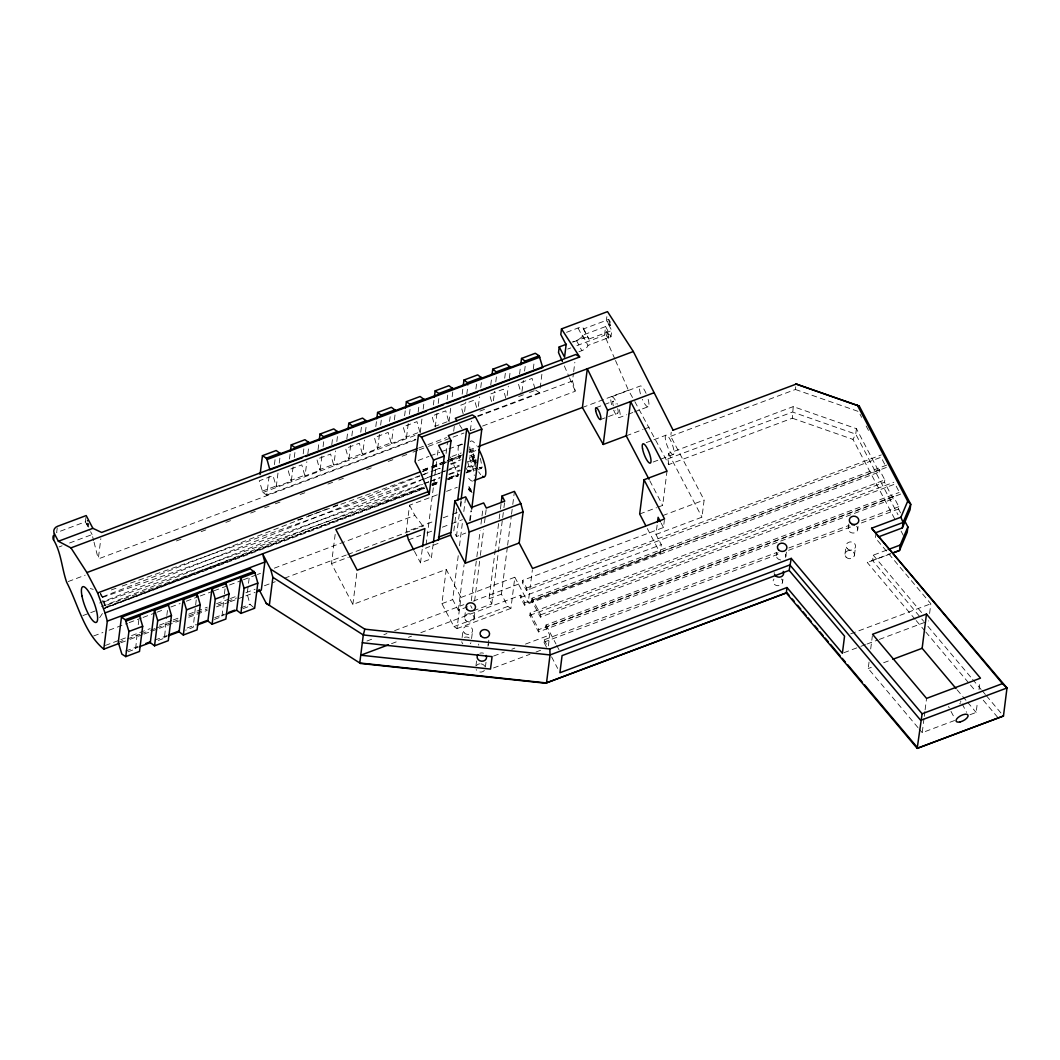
<?xml version="1.0" encoding="UTF-8"?>
<svg xmlns="http://www.w3.org/2000/svg" width="1060" height="1060" viewBox="0 0 1060 1060"><rect width="100%" height="100%" fill="white"/><g stroke="black" fill="none" stroke-linecap="round" stroke-linejoin="round"><path stroke-width="0.75" stroke-dasharray="5 3.75" d="M634.821 401.594L668.82 464.532L792.31 418.197L793.238 406.603L856.427 428.677L879.151 472.044L524.488 605.141L520.473 597.495L520.778 595.163L419.217 633.27M57.24 527.92L56.644 532.584L85.396 521.798L86.191 515.571M415.97 439.701L98.275 558.925L100.832 538.679M127.982 651.82L135.614 648.945L137.456 630.978M138.25 624.684L138.847 619.967M158.298 640.439L164.406 638.146L166.632 617.026M166.831 615.449L167.626 609.169M196.219 599.933L193.185 627.348L185.553 630.21M214.345 619.411L221.977 616.536L224.203 595.415M224.402 593.852L225.594 584.418M249.153 578.283L247.165 593.997L250.054 604.385L254.638 608.255M293.09 466.93L291.301 481.081L276.262 486.725L273.029 475.649L259.276 480.816L262.867 492.555L266.736 495.046L269.121 476.178M274.421 464.651L275.202 458.37M276.262 486.725L278.051 472.575M279.244 463.127L280.039 456.847M289.459 459.007L290.255 452.726M294.282 457.483L295.475 448.049M303.2 453.852L303.995 447.558M321.882 456.118L320.094 470.269L305.055 475.913L306.844 461.762M307.837 453.905L308.831 446.035M318.04 449.771L319.034 441.914M323.075 446.684L324.069 438.827M331.793 444.617L332.787 436.76M350.661 445.319L348.873 459.47L333.834 465.115L335.623 450.964M336.815 441.53L337.61 435.236M346.832 438.973L347.627 432.692M446.233 569.405L441.901 603.657L453.932 626.619L457.006 628.606L460.941 597.469L446.233 569.405L352.861 604.452L331.475 563.642L335.596 531.02M351.854 435.885L352.649 429.591M360.771 432.242L361.566 425.961M379.453 434.52L377.665 448.671L362.626 454.316L364.415 440.165M365.408 432.294L366.402 424.437M352.861 604.452L357.193 570.2M375.81 426.597L376.605 420.317M380.646 425.073L381.441 418.793M389.563 421.443L390.159 416.726M408.233 423.708L406.444 437.859L391.405 443.504L393.194 429.353M394.386 419.919L395.181 413.625M404.602 415.798L405.397 409.505M409.425 414.275L410.22 407.981M418.143 412.208L418.938 405.927M437.276 494.808L409.544 505.209L406.205 531.683L433.938 521.282M420.197 432.705L421.986 418.554M423.178 409.12L423.974 402.826M433.381 404.986L433.977 400.283M435.236 427.061L437.025 412.91M438.217 403.476L439.012 397.182M433.156 544.111L431.301 558.792L420.515 562.847L422.37 548.166M426.093 544.827L436.614 461.643M437.435 455.111L438.257 448.592M447.134 399.832L447.731 395.115M448.976 421.906L450.964 406.179M452.156 396.745L452.752 392.028M446.075 453.494L447.519 442.073M453.68 431.221L454.289 426.372M462.173 394.188L462.968 387.907M464.611 411.545L465.804 402.111M466.798 394.24L467.99 384.807M456.648 508.575L453.759 531.404L456.449 536.545L465.724 533.061M456.449 536.545L459.338 513.716M460.371 505.554L460.994 500.664M460.716 506.773L461.498 500.545M470.362 430.479L471.541 421.138M475.913 389.033L476.708 382.74M467.579 606.823L458.304 610.308L452.686 599.602L458.251 555.572M459.497 545.781L462.584 521.321M463.816 511.529L465.473 498.478M478.365 406.377L479.557 396.943M480.75 387.509L481.545 381.216M468.917 486.381L471.395 493.033L468.52 489.495L469.633 486.103L471.607 491.429M472.257 459.908L473.369 456.529L475.847 463.18L475.132 463.445L472.257 459.908L473.369 456.529M472.111 492.767L469.235 489.216L469.633 486.103M458.304 610.308L464.081 564.649M469.646 520.619L470.878 510.827M470.269 520.486L471.501 510.695M490.753 384.952L491.747 377.095M462.107 637.563L463.087 629.773M464.664 617.317L465.247 612.654M493.403 400.733L494.596 391.299M495.788 381.865L496.583 375.571M471.289 600.768L476.642 558.368M476.854 556.739L480.153 530.649M480.975 524.13L481.796 517.598M482.008 515.968L483.042 507.819M474.602 601.02L480.167 556.99M480.365 555.361L483.665 529.258M484.486 522.739L485.321 516.22M485.52 514.59L486.142 509.688M471.581 638.584L472.561 630.806M474.138 618.351L474.92 612.11M504.706 378.221L505.501 371.941M507.144 395.579L508.336 386.145M509.33 378.274L510.324 370.417M475.94 665.905L476.921 658.114M473.356 610.798L491.76 603.922L489.071 598.781L498.968 520.486M499.167 518.857L500.201 510.695M500.413 509.065L501.035 504.176M519.546 374.154L520.539 366.296M491.76 603.922L502.48 519.095M502.692 517.466L503.725 509.317M503.924 507.687L504.547 502.784M485.414 666.925L486.01 662.261M488.17 645.129L488.965 638.902M521.984 391.511L523.375 380.5M524.567 371.066L525.164 366.349M460.941 597.469L514.855 577.236L510.92 608.374L507.846 606.386L501.433 594.143L507.409 546.841M507.621 545.211L511.331 515.849M511.543 514.219L512.576 506.057M512.775 504.427L514.431 491.376M533.286 368.999L534.28 361.142M477.57 415.944L539.567 392.69L539.964 389.537M540.163 387.973L541.952 373.822M548.378 645.885L549.756 634.993L545.741 627.334L900.404 494.238L895.064 484.036L540.388 617.132L531.709 600.556L886.372 467.447L881.032 457.244L526.356 590.354L522.341 582.695L522.646 580.363L663.467 527.509L664.368 520.38M524.488 605.141L524.779 602.809L520.778 595.163M526.356 590.354L526.648 588.022L522.646 580.363M657.134 525.097L655.954 534.439L661.308 544.641L660.221 553.201L528.225 602.742L532.372 569.909M538.52 631.932L538.825 629.587L893.487 496.491L893.196 498.823L538.52 631.932L529.841 615.343L530.133 613.011L884.795 479.915L879.456 469.712L524.779 602.809M531.709 600.556L532.001 598.224L886.663 465.115M540.388 617.132L540.693 614.8L532.001 598.224M482.565 426.054L575.341 391.233L572.493 380.964L573.473 373.173M573.672 371.623L574.851 362.281M546.549 647.236L543.873 642.135L544.164 639.789L776.476 552.605M545.741 627.334L546.033 625.002L899.158 492.476M614.853 359.022L604.518 335.252L605.618 326.56L582.616 335.198A6.36 2.69 -27.7 0 1 576.468 340.472L572.161 342.089M578.945 351.748L581.821 350.675A6.36 2.69 -27.7 0 0 587.969 345.401L610.971 336.762L611.752 330.534L606.413 320.332L606.956 315.986M668.82 464.532L667.866 458.848L668.555 453.402L793.238 406.603M655.954 534.439L701.972 517.174L704.131 500.042L670.715 436.269L671.232 432.188M658.088 507.104L662.685 505.382L667.018 471.117M670.715 436.269L795.411 389.484L795.755 386.754M776.357 555.361L776.715 552.499M782.585 582.072L782.942 579.21M785.831 556.381L786.374 552.101M856.427 428.677L855.738 434.123L853.008 439.397L894.971 519.453M844.992 554.062L846.079 545.516M848.238 528.37L848.782 524.091M854.479 555.096L855.553 546.536M857.726 529.404L858.083 526.542M879.151 472.044L879.456 469.712M886.73 550.114L873.268 555.162L872.579 560.594L923.658 621.24M876.116 532.57L875.428 538.016L930.826 603.776L929.594 613.501M893.196 498.823L884.504 482.247L884.795 479.915M917.987 727.624L868.233 668.529L869.054 662.01M870.697 648.958L872.353 635.907M900.536 512.868L898.535 509.025L898.84 506.693L893.487 496.491M954.583 720.508L922.226 732.646L924.081 717.965M924.293 716.335L924.903 711.446M925.115 709.816L926.559 698.394M969.979 714.731L976.141 712.413L977.386 702.634M979.029 689.583L980.063 681.421M469.275 452.567L473.383 450.566L474.284 449.149L476.112 450.328L469.05 453.693M466.161 472.853L470.031 470.441L466.784 458.742M478.192 469.355L481.174 468.573L482.075 467.155L480.458 458.622L468.613 462.968M99.64 617.688L103.244 612.269M468.745 451.904L474.284 449.149M469.527 456.038L473.648 454.21L473.383 450.566M469.686 457.509L476.921 454.422M99.64 603.008L419.575 476.178M421.111 475.569L428.81 472.522M434.958 470.07L439.569 468.242M450.341 463.975L461.113 459.709M101.627 606.664L420.86 480.379M422.397 479.783L428.531 477.344M430.068 476.748L439.277 473.104M440.814 472.495L459.232 465.208M102.634 596.807L320.968 511.304M322.505 510.708L327.116 508.893M333.264 506.481L337.875 504.679M422.436 471.567L430.135 468.546M431.672 467.95L440.894 464.333M442.431 463.737L460.875 456.516M103.443 608.599L422.503 484.407M424.053 483.81L428.677 482.008M430.214 481.412L439.463 477.808M448.711 474.217L459.497 470.017M468.03 461.776L474.999 459.099L473.648 454.21M423.059 470.017L449.308 459.974M450.858 459.391L463.207 454.66M424.384 487.057L104.609 608.294L424.437 488.475M432.109 484.128L438.297 481.783M449.109 477.689L458.37 474.164M422.913 469.818L430.651 466.903M432.202 466.32L446.154 461.074M447.704 460.49L461.656 455.243M566.543 332.323L578.044 328.004A6.36 2.69 -27.7 0 1 583.398 328.971L606.413 320.332M607.698 319.603L608.413 319.338M609.818 325.579A3.18 0.808 69.4 0 0 608.957 321.034A3.18 0.808 69.4 0 0 607.499 321.154A3.18 0.808 69.4 0 0 609.818 325.579L610.533 325.301A3.18 0.808 69.4 0 0 609.672 320.756A3.18 0.808 69.4 0 0 608.215 320.889A3.18 0.808 69.4 0 0 610.533 325.301M573.314 341.956L583.371 338.18A6.36 2.69 -27.7 0 1 588.737 339.134L611.752 330.534M606.121 332.058L606.837 331.793M567.709 349.071L570.783 347.918M576.918 345.613L604.518 335.252M608.241 338.034A3.18 0.808 69.4 0 0 607.38 333.489A3.18 0.808 69.4 0 0 605.923 333.608A3.18 0.808 69.4 0 0 608.241 338.034L608.957 337.769A3.18 0.808 69.4 0 0 608.096 333.224A3.18 0.808 69.4 0 0 606.651 333.344A3.18 0.808 69.4 0 0 608.957 337.769M59.082 546.933L62.076 545.807M69.576 542.998L92.087 534.545L93.638 540.64M262.165 491.204L275.905 486.05M304.697 475.238L301.808 464.85L288.068 470.004L290.944 480.405L304.697 475.238L305.055 475.913M333.476 464.439L330.601 454.051L316.847 459.205L319.736 469.593L333.476 464.439L333.834 465.115M362.268 453.64L359.38 443.239L345.639 448.406L348.528 458.794L362.268 453.64L362.626 454.316M391.06 442.828L388.172 432.44L374.418 437.594L377.307 447.996L391.06 442.828L391.405 443.504M419.839 432.029L416.951 421.642L403.211 426.796L406.099 437.184L418.316 432.599M447.095 421.8L434.878 426.385L431.99 415.997L445.743 410.829L448.632 421.231M262.867 492.555L416.328 434.958M479.888 411.108L484.539 409.372M518.645 396.572L523.295 394.824M529.496 392.492L534.147 390.756M266.736 495.046L415.56 439.211M477.954 416.434L572.493 380.964M418.673 448.049L426.425 445.134M427.975 444.551L446.578 437.581M68.171 581.569L85.171 575.183M176.41 540.944L181.048 539.209M201.148 531.656L205.786 529.92M225.886 522.381L230.523 520.632M250.624 513.093L255.261 511.357M264.536 507.873L269.174 506.124M275.361 503.805L279.999 502.069M300.099 494.517L307.837 491.628M327.938 484.075L332.575 482.34M338.763 480.021L343.4 478.272M366.588 469.567L371.238 467.831M388.238 461.444L392.876 459.709M402.164 456.224L406.801 454.488M412.976 452.156L417.627 450.421M419.164 449.837L426.902 446.936M428.439 446.353L464.002 433.01M470.19 430.691L476.377 428.373M418.143 460.464L428.929 456.409M430.466 455.826L439.714 452.368M441.251 451.785L447.413 449.466M448.95 448.897L462.822 443.69M459.868 445.253L462.743 444.167M451.944 456.449L461.153 453.004M468.825 450.116L476.51 447.24M582.404 407.49L628.421 390.226L634.026 400.176M611.686 404.708A11.117 2.849 69.4 0 1 611.766 396.705L640.532 385.919A11.117 2.849 69.4 0 1 646.11 393.419M596.104 407.663L613.356 401.183M600.344 419.614L617.596 413.135M82.958 615.568L89.159 613.25M90.709 612.667L96.91 610.335M106.212 606.85L424.013 487.574M431.764 484.658L437.966 482.34M447.267 478.842L458.119 474.774L450.407 457.032M432.162 485.586L438.35 483.267M447.611 479.796L458.423 475.741L447.532 479.676M613.607 410.114A11.117 2.849 69.4 0 0 619.186 417.627L626.751 414.778M628.262 414.208L632.807 412.512M634.317 411.942L647.938 406.828A11.117 2.849 69.4 0 0 648.031 398.838M446.525 491.337L457.31 487.295M468.52 489.495L469.235 489.216M626.235 435.819L643.102 429.485M644.639 428.916L649.237 427.18M93.638 635.974L102.913 632.502M109.087 630.183L127.624 623.227M129.161 622.644L141.523 618.006M143.06 617.437L155.422 612.799M156.973 612.216L164.684 609.314M170.872 606.996L180.134 603.524M186.308 601.206L198.671 596.568M200.207 595.985L212.57 591.347M214.107 590.764L228.019 585.557M229.556 584.974L241.918 580.337M243.456 579.754L255.818 575.116M257.355 574.533L260.442 573.38M274.341 568.16L414.897 515.412L424.848 528.596M443.173 517.81L450.884 514.922M452.421 514.338L458.583 512.02M105.337 645.447L119.237 640.24M120.787 639.657L125.424 637.921M131.599 635.602L150.136 628.646M159.397 625.161L171.76 620.524M173.297 619.954L179.471 617.635M188.746 614.151L207.27 607.194M216.545 603.723L228.894 599.085M230.444 598.502L236.619 596.184M245.88 592.712L255.155 589.227M264.417 585.756L275.229 581.702M284.504 578.217L346.275 555.029M347.826 554.446L423.51 526.051M646.255 442.616L652.39 440.311M653.927 439.728L666.197 435.13M118.283 642.36L125.954 639.485M127.491 638.915L139.761 634.304M141.298 633.721L148.97 630.846M150.507 630.276L155.105 628.54M156.641 627.971L178.12 619.901M188.865 615.873L207.27 608.97M218.015 604.929L225.687 602.053M227.224 601.484L236.433 598.025M120.76 642.797L128.485 639.909M130.035 639.326L142.384 634.688M143.935 634.105L157.834 628.898M159.371 628.315L179.458 620.776M188.72 617.304L207.256 610.348M216.518 606.863L228.881 602.226M230.417 601.656L244.317 596.435M245.867 595.852L255.129 592.381M331.475 563.642L348.303 557.322M408.484 539.898L420.807 535.274M426.968 532.955L433.129 530.649M442.378 527.178L450.076 524.289M451.626 523.706L462.399 519.665M125.769 651.025L138.038 646.428M154.919 640.094L167.202 635.483M187.143 627.997L196.352 624.539M214.769 617.635L223.965 614.177M240.845 607.844L250.054 604.385M135.269 648.269L138.277 647.143M164.048 637.471L167.056 636.344M221.619 615.86L224.627 614.734M243.124 608.599L250.769 605.737M653.132 462.027L673.073 454.541A10.322 2.637 69.4 0 0 670.278 439.781A10.322 2.637 69.4 0 0 665.548 440.192A10.322 2.637 69.4 0 0 673.073 454.541M438.045 543.449L425.683 548.1L431.301 558.792M667.866 458.848L792.549 412.048L855.738 434.123L897.992 514.749M639.683 514.007L656.551 507.687M662.725 515.584L704.131 500.042M441.901 603.657L452.686 599.602M366.932 641.022L373.093 638.716M383.852 634.675L386.94 633.522M394.625 630.634L463.869 604.65M473.104 601.179L522.341 582.695M489.071 598.781L501.433 594.143M526.648 588.022L881.324 454.912M391.524 643.672L397.672 641.353M408.444 637.312L411.518 636.159M520.473 597.495L661.308 544.641M453.932 626.619L507.846 606.386M457.006 628.606L510.92 608.374M529.841 615.343L884.504 482.247M540.693 614.8L893.805 482.274M493.602 656.06L504.216 652.072M511.808 649.237L514.842 648.097M525.468 644.109L549.756 634.993M788.878 547.954L849.272 525.296M861.661 520.645L898.84 506.693M543.873 642.135L779.285 553.784M788.574 550.299L850.531 527.045M861.369 522.977L898.535 509.025M493.536 667.959L529.96 654.285M536.042 652.006L540.587 650.297M915.138 619.332L867.252 562.476L890.4 553.797M890.533 553.85L867.252 562.476M850.716 633.84L930.826 603.776M843.932 652.708L859.329 646.931M860.879 646.348L865.49 644.612M867.04 644.029L877.812 639.988M879.363 639.405L928.653 620.908M868.233 668.529L871.307 667.376M883.629 662.752L891.327 659.863M422.953 471.25L430.704 468.374M432.255 467.791L446.207 462.61M447.757 462.027L461.709 456.847M424.278 488.249L104.807 605.83L100.395 593.812M432.029 485.387L438.231 483.108M466.148 472.839L476.695 469.739M297.436 519.97L302.1 518.287M308.314 516.034L339.385 504.798M340.936 504.242L429.499 472.217M431.049 471.66L440.377 468.295M451.255 464.359L459.02 461.55M103.986 601.868L423.311 487.229M432.652 483.863L438.88 481.637M449.784 477.716L459.139 474.363M466.917 471.567L477.557 468.387M111.313 589.93L115.991 588.274M122.231 586.048L445.213 471.289M446.777 470.733L459.258 466.294M102.37 597.469L429.326 481.598M430.877 481.041L440.231 477.742M449.572 474.429L460.464 470.56M467.089 467.155L475.662 464.386M469.805 467.248L474.31 465.843M465.671 467.619L467.645 470.653L477.888 467.791M479.067 467.977L482.075 467.155M90.352 588.578L93.24 589.36M795.411 389.484L858.6 411.545L861.621 417.335M792.31 418.197L853.008 439.397M535.697 390.173L539.567 392.69M479.345 467.394L481.174 468.573M467.645 470.653L469.249 471.687M873.268 555.162L922.372 613.448M927.911 626.288L971.543 678.082M972.603 679.354L981.11 689.451M982.183 690.722L985.376 694.512M986.436 695.771L1001.329 713.46M916.198 620.59L924.717 630.7M925.778 631.972L969.41 683.766M970.47 685.025L975.783 691.345M983.243 700.183L998.136 717.872M957.087 689.782L966.614 701.097M967.674 702.356L976.141 712.413M919.046 728.883L922.226 732.646M472.972 459.642L475.847 463.18M459.47 424.742L461.961 428.598M866.166 426.001L869.2 431.791M901.066 531.1L903.358 535.472M962.149 703.906L966.561 712.32M951.005 711.379L954.689 718.388M605.618 326.56L610.971 336.762M668.555 453.402L701.972 517.174M583.305 328.229L588.644 338.405M583.398 328.971L588.737 339.134M582.616 335.198L587.969 345.401M578.044 328.004L583.371 338.18M576.468 340.472L581.821 350.675M649.78 480.736L662.685 505.382M661.175 523.136L663.467 527.509M647.289 528.529L660.221 553.201M546.033 625.002L555.97 643.95M556.725 645.408L559.017 649.78M514.855 577.236L528.225 602.742M530.133 613.011L538.825 629.587M544.164 639.789L547.503 646.176M551.584 656.842L557.639 668.409M406.099 437.184L406.444 437.859M470.667 605.658L472.018 608.228M409.544 505.209L414.897 515.412M377.307 447.996L377.665 448.671M414.5 551.372L420.515 562.847M348.528 458.794L348.873 459.47M319.736 469.593L320.094 470.269M290.944 480.405L291.301 481.081M85.396 521.798L89.861 530.292M90.603 531.709L92.087 534.545M615.502 360.519L628.421 390.226M564.331 365.925L568.862 376.34M569.511 377.837L575.341 391.233M474.999 459.099L476.563 462.716M472.654 456.794L475.132 463.445M534.982 388.821L532.093 378.42L518.353 383.587L521.242 393.975M505.792 398.136L503.315 389.232L489.574 394.386L492.039 403.29M476.589 407.451L474.522 400.031L460.782 405.185L463.671 415.586M94.022 542.163L98.275 558.925M88.629 525.945A3.18 0.808 69.4 0 1 87.384 523.083M472.588 481.108A19.067 4.876 69.4 0 1 467.168 476.165M459.722 458.967A19.067 4.876 69.4 0 1 461.392 445.743M469.447 458.119A19.067 4.876 69.4 0 1 474.284 475.542M484.38 670.476A4.77 4.147 7.2 0 1 476.165 669.589M476.589 665.468A4.77 4.147 7.2 0 1 479.663 663.851M480.909 663.851A4.77 4.147 7.2 0 1 484.804 666.356M781.485 579.012A4.77 4.147 7.2 0 1 781.207 584.603A4.77 4.147 7.2 0 1 774.78 584.643A4.77 4.147 7.2 0 1 773.946 579.051M470.918 642.744A4.77 4.147 7.2 0 1 470.335 643.698M462.796 643.738A4.77 4.147 7.2 0 1 461.762 641.764M464.439 637.365A4.77 4.147 7.2 0 1 470.097 638.637M856.626 526.33A4.77 4.147 7.2 0 1 856.347 531.934A4.77 4.147 7.2 0 1 849.921 531.974A4.77 4.147 7.2 0 1 849.087 526.383M617.649 408.564A6.36 1.63 69.4 0 1 617.794 413.069A6.36 1.63 69.4 0 1 615.078 410.273M613.303 405.755A6.36 1.63 69.4 0 1 613.157 401.263A6.36 1.63 69.4 0 1 615.873 404.046M480.723 474.602A19.067 4.876 69.4 0 1 478.669 471.846M476.55 468.202A19.067 4.876 69.4 0 1 469.673 446.499M470.282 441.662A19.067 4.876 69.4 0 1 476.788 445.876M647.938 406.828A11.117 2.849 69.4 0 1 642.36 399.328M640.439 393.909A11.117 2.849 69.4 0 1 640.532 385.919M619.279 409.624A11.117 2.849 69.4 0 1 619.186 417.627M611.766 396.705A11.117 2.849 69.4 0 1 617.357 404.218M774.237 573.566A4.77 4.147 7.2 0 1 774.184 572.48M478.749 645.195A4.77 4.147 7.2 0 1 478.696 644.109M488.117 644.043A4.77 4.147 7.2 0 1 487.905 646.176M960.678 701.097A6.678 2.822 -27.7 0 1 960.784 701.866M960.466 702.793A6.678 2.822 -27.7 0 1 959.764 703.8M949.31 707.736A6.678 2.822 -27.7 0 1 948.7 706.397M780.663 559.985A4.77 4.147 7.2 0 1 778.04 552.591M785.407 554.247A4.77 4.147 7.2 0 1 785.553 557.428M479.862 653.251A4.77 4.147 7.2 0 1 483.492 653.225M100.501 593.202A10.322 2.637 69.4 0 1 105.364 606.943M88.815 527.032A3.18 0.808 69.4 0 1 86.668 523.349M88.285 523.203A3.18 0.808 69.4 0 1 88.828 524.753M846.092 557.136A4.77 4.147 7.2 0 0 854.201 556.142A4.77 4.147 7.2 0 0 848.914 550.458A4.77 4.147 7.2 0 0 846.092 557.136M847.165 548.59A4.77 4.147 7.2 0 0 855.288 547.596A4.77 4.147 7.2 0 0 850.001 541.912A4.77 4.147 7.2 0 0 847.165 548.59M465.751 620.392A4.77 4.147 7.2 0 0 473.873 619.398A4.77 4.147 7.2 0 0 468.573 613.713A4.77 4.147 7.2 0 0 465.751 620.392M464.174 632.846A4.77 4.147 7.2 0 0 472.296 631.853A4.77 4.147 7.2 0 0 467.009 626.168A4.77 4.147 7.2 0 0 464.174 632.846"/><path stroke-width="1.5" d="M119.224 643.38L103.774 649.184C83.833 632.449 78.188 604.465 66.621 582.152C61.745 568.2 61.268 552.658 53.57 539.845L54.352 533.617A6.36 5.525 7.2 0 1 57.425 526.356L86.191 515.571L92.869 528.317L101.627 532.451L575.832 354.49L579.661 356.981L70.954 547.887L58.366 541.276L54.352 533.617M103.774 649.184L107.312 621.147L105.033 612.932L97.613 592.964L86.907 572.559L70.954 547.887M196.617 596.793L197.014 593.64L212.053 587.995L207.879 621.027L212.106 624.207L225.859 619.053L229.04 593.905L225.793 582.841L240.832 577.197L236.658 610.216L240.898 613.409L254.638 608.255L257.819 583.106L254.93 572.718L250.345 568.849L121.463 617.212L118.283 642.36L121.874 654.113L125.756 656.617L139.496 651.463L142.676 626.314L139.43 615.25L154.482 609.606L157.715 620.67L154.535 645.818L150.308 642.625L154.482 609.606M125.756 656.617L128.922 631.482L125.332 619.729L121.463 617.212M183.261 598.807L179.087 631.826L183.327 635.019L186.507 609.871L183.261 598.807L168.222 604.452L171.455 615.515L168.288 640.664L154.535 645.818M197.014 593.64L200.247 604.717L197.067 629.852L183.327 635.019M212.106 624.207L215.286 599.072L212.053 587.995M240.898 613.409L244.078 588.26L240.832 577.197M260.071 474.522L262.456 455.667L276.196 450.513L280.436 453.693L295.475 448.049L291.248 444.869L290.453 451.149M258.971 589.466L266.259 603.378L269.333 605.366L272.87 577.342L270.591 569.127L262.575 553.81L264.854 562.038L261.303 590.062L256.679 591.798M319.232 440.35L320.027 434.057L333.767 428.902L338.007 432.096L353.046 426.451L348.819 423.258L348.025 429.538M376.803 418.74L377.599 412.459L391.352 407.292L395.579 410.485L410.617 404.841L406.391 401.647L405.596 407.941M364.825 629.176L549.849 648.972L791.237 558.381L789.157 570.386L562.078 655.61L559.918 672.742L786.997 587.518L786.308 592.964L545.529 683.223L360.493 663.441L359.764 663.003L363.302 634.966L364.825 629.176L270.591 569.127M434.375 397.129L435.17 390.849L448.923 385.694L453.15 388.874L468.189 383.23L463.962 380.05L463.366 384.753M422.582 546.536L424.848 528.596L349.826 556.752M429.181 494.344L433.5 460.093L421.496 437.117L418.435 435.13L415.056 461.617L420.409 471.819L429.181 494.344L335.795 529.39L357.193 570.2L450.566 535.154L454.886 500.903L465.671 496.849L471.289 507.568L483.651 502.93L486.341 508.058L504.759 501.155L502.056 496.014L514.431 491.376L520.844 503.619L523.123 511.834L519.188 542.985L532.557 568.491L664.554 518.95L644.016 479.756L667.018 471.117L630.567 401.568L626.235 435.819L649.025 479.292M433.368 542.481L444.286 456.038L438.668 445.333L451.043 440.682L448.34 435.554L466.744 428.637L469.447 433.778L461.193 499.035M438.469 540.189L451.043 440.682M457.682 500.413L466.744 428.637M471.713 509.065L481.81 429.141L475.397 416.898L472.323 414.91L418.435 435.13M519.188 542.985L465.274 563.218L469.209 532.067L466.917 523.852L454.886 500.903M492.145 373.955L492.741 369.238L506.494 364.083L510.721 367.277L525.76 361.632L521.533 358.439L520.738 364.719M501.234 502.546L502.056 496.014M566.411 344.248L559.216 346.938L558.514 352.529L562.396 361.46M673.14 430.281L633.31 351.509L607.512 311.64L561.495 328.905L560.793 334.483L566.12 344.659L564.569 357.141L559.216 346.938M603.233 444.458L582.404 407.49L587.306 368.774L607.552 410.193L603.233 444.458L626.235 435.819M644.016 479.756L639.683 514.007L645.765 525.627M657.531 521.984L658.127 517.307L660.42 521.679M907.89 526.926L900.205 545.052L899.516 550.484L893.527 552.724L899.516 550.484L907.214 532.332L907.89 526.926L904.524 520.553M878.422 536.89L902.365 527.907L903.054 522.461L910.752 504.308L859.289 406.099L796.1 384.025L859.289 406.099M956.027 688.523L922.147 648.296L926.466 614.045L872.552 634.277L926.559 698.394L980.473 678.161L926.466 614.045M786.308 592.964L917.192 748.36L1003.462 715.99L1007 687.966L871.585 528.225L900.907 517.227L907.691 501.208L857.341 405.145M791.237 558.381L922.12 713.778L917.192 748.36L1003.462 715.99M902.365 527.907L910.063 509.754L910.752 504.308L907.691 501.208M291.248 444.869L304.988 439.701L309.228 442.894L324.267 437.25L320.027 434.057M348.819 423.258L362.56 418.104L366.8 421.284L381.839 415.639L377.599 412.459M406.391 401.647L420.131 396.493L424.371 399.686L439.41 394.042L435.17 390.849M463.962 380.05L477.702 374.882L481.942 378.075L496.981 372.431L492.741 369.238M521.533 358.439L535.274 353.285L539.156 355.789L542.746 367.542L480.736 390.796M262.456 455.667L266.338 458.185L280.078 453.017M295.117 447.373L308.871 442.219M323.909 436.574L337.65 431.42M352.688 425.775L366.442 420.608M381.481 414.964L395.221 409.809M410.26 404.165L424.013 399.01M439.052 393.366L452.792 388.199M467.844 382.554L481.584 377.4M496.623 371.755L510.377 366.601M525.416 360.957L539.156 355.789M266.338 458.185L267.041 459.536L539.871 357.141M58.366 541.276L92.869 528.317M302.471 457.682L269.916 469.898L267.041 459.536M305.572 456.516L426.491 411.161M431.142 409.412L443.531 404.761M446.631 403.595L460.583 398.361M463.684 397.195L477.636 391.962M633.31 351.509L455.31 418.302L456.966 420.886M421.496 437.117L475.397 416.898M86.907 572.559L417.123 448.632M469.447 433.778L481.81 429.141M433.5 460.093L444.286 456.038M478.033 446.658L582.404 407.49M97.613 592.964L420.409 471.819M607.552 410.193L653.569 392.929M105.033 612.932L427.842 491.787M474.019 480.564L484.089 476.788M107.312 621.147L264.854 562.038M125.332 619.729L254.228 571.366M126.047 621.081L139.787 615.926M154.826 610.282L168.58 605.127M183.619 599.483L197.359 594.316M212.398 588.671L226.151 583.517M241.19 577.872L254.93 572.718M128.922 631.482L142.676 626.314M157.715 620.67L171.455 615.515M186.507 609.871L200.247 604.717M215.286 599.072L229.04 593.905M244.078 588.26L257.819 583.106M672.941 430.241L796.63 383.932M145.71 643.539L150.321 641.817M168.726 634.9L179.471 630.872M199.412 623.386L207.097 620.511M228.576 612.442L234.71 610.149M139.774 646.587L150.308 642.625M168.566 635.775L179.087 631.826M197.345 624.976L207.879 621.027M226.138 614.177L236.658 610.216M466.917 523.852L520.844 503.619M438.429 537.168L450.699 532.557M469.209 532.067L523.123 511.834M388.437 644.825L360.744 655.212L490.502 669.085L492.078 656.63L362.321 642.758M876.116 532.57L903.054 522.461L900.907 517.227M888.227 549.544L900.205 545.052M545.529 683.223L785.367 593.216M892.878 659.28L922.147 648.296M922.12 713.778L1002.455 683.62L1007 687.966L920.729 720.336L789.846 564.94L550.034 654.947L363.302 634.966L272.87 577.342M359.764 663.003L546.496 682.971L550.034 654.947L549.849 648.972M266.259 603.378L360.493 663.441M871.585 528.225L1002.455 683.62M789.157 570.386L844.555 636.159L842.382 653.291L786.997 587.518M786.904 592.633L789.038 595.163M792.231 598.953L794.351 601.471M797.544 605.273L800.737 609.063M802.87 611.58L806.064 615.37M808.184 617.9L811.377 621.69M814.57 625.48L817.763 629.269M819.897 631.8L823.09 635.589M825.21 638.12L828.403 641.909M830.537 644.427L840.116 655.795M842.236 658.326L845.429 662.116M847.563 664.646L862.456 682.335M864.589 684.866L917.788 748.029M561.495 328.905L579.661 356.981M450.566 535.154L465.274 563.218M413.744 549.928L408.484 539.898L406.96 534.425M53.57 539.845A6.36 5.525 7.2 0 1 53.358 535.605M87.41 520.791A3.18 0.808 69.4 0 1 87.662 520.871M852.16 524.766A4.77 4.147 7.2 0 1 854.612 525.031M783.234 571.38A4.77 4.147 7.2 0 1 780.928 576.825A4.77 4.147 7.2 0 1 774.608 574.613M478.908 449.519A19.067 4.876 69.4 0 1 485.586 469.421A19.067 4.876 69.4 0 1 482.565 476.284M486.169 655.451A4.77 4.147 7.2 0 1 481.439 661.202A4.77 4.147 7.2 0 1 477.967 654.563M850.412 522.871A4.77 4.147 7.2 0 0 858.534 521.878A4.77 4.147 7.2 0 0 853.247 516.207A4.77 4.147 7.2 0 0 850.412 522.871M81.965 595.972A19.067 4.876 69.4 0 0 95.864 622.485A19.067 4.876 69.4 0 0 90.683 595.216A19.067 4.876 69.4 0 0 81.965 595.972M960.135 721.913A6.678 2.822 -27.7 0 0 968.032 715.129A6.678 2.822 -27.7 0 0 958.121 717.448A6.678 2.822 -27.7 0 0 960.135 721.913M467.129 609.487A4.77 4.147 7.2 0 0 475.238 608.493A4.77 4.147 7.2 0 0 469.951 602.822A4.77 4.147 7.2 0 0 467.129 609.487M778.517 549.862A4.77 4.147 7.2 0 0 786.639 548.868A4.77 4.147 7.2 0 0 781.353 543.184A4.77 4.147 7.2 0 0 778.517 549.862M481.16 636.265A4.77 4.147 7.2 0 0 489.283 635.284A4.77 4.147 7.2 0 0 483.996 629.6A4.77 4.147 7.2 0 0 481.16 636.265M642.545 448.817A10.322 2.637 69.4 0 0 650.072 463.18A10.322 2.637 69.4 0 0 647.262 448.406A10.322 2.637 69.4 0 0 642.545 448.817M595.707 410.776A6.36 1.63 69.4 0 0 600.344 419.614A6.36 1.63 69.4 0 0 598.622 410.525A6.36 1.63 69.4 0 0 595.707 410.776"/></g></svg>
